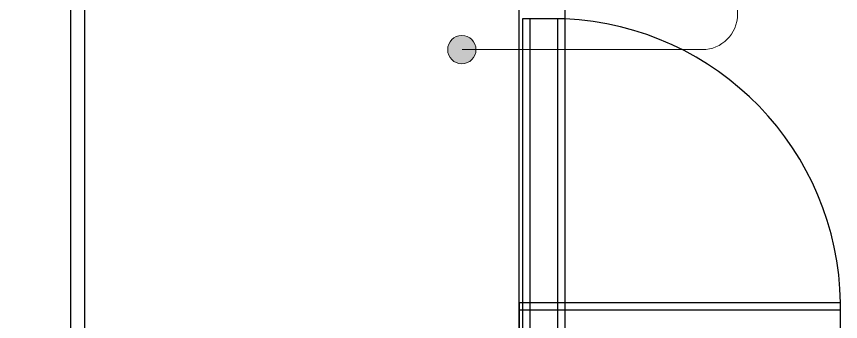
# Model space of a CAD drawing. Header units: millimetres. Extents: x -10496 to -5455, y -188 to 7293.
# Drawn here: x -6488.3 to -6371.7, y 3962.1 to 4005.3 of the extents above; entities that cross this region are included whole.
import ezdxf

# ---------------------------------------------------------------- set-up
doc = ezdxf.new("R2010")
doc.units = ezdxf.units.MM
doc.layers.add('alçıpan', color=12, linetype='Continuous', lineweight=20)
doc.layers.add('GJC_ölçüler', color=253, linetype='Continuous', lineweight=5)
doc.layers.add('Kıtc-002 Çizgi', color=7, linetype='Continuous')

# ---------------------------------------------------------------- blocks, each defined once
blk = doc.blocks.new('akl')
at = {"true_color": 0x407dbf}
h = blk.add_hatch(color=163, dxfattribs=at)
h.dxf.hatch_style = 1
edge = h.paths.add_edge_path()
edge.add_arc((66411.95, -26397.81), 2, 0, 360)
at = {"color": 163, "true_color": 0x407dbf}
for p, q in [((66411.91, -26397.81), (66377.92, -26397.81)), ((66372.92, -26402.81), (66372.92, -26423.73))]:
    blk.add_line(p, q, dxfattribs=at)
blk.add_circle((66411.95, -26397.81), 2, dxfattribs=at)
blk.add_arc((66377.92, -26402.81), 5, 90, 180, dxfattribs=at)
blk = doc.blocks.new('A$C4C105235')
at = {"layer": 'Kıtc-002 Çizgi'}
for points in [[(2, 3), (2, 6.5), (0, 6.5), (0, 3)], [(0, 6), (0, 0), (46.2, 0), (46.2, 6), (2, 6)], [(0, 5), (0, 1), (46.2, 1), (46.2, 5), (2, 5)]]:
    blk.add_lwpolyline(points, dxfattribs=at)
blk.add_circle((0.93, 3.71), 0.596, dxfattribs=at)
blk.add_arc((1, 3.75), 1.25, 216.8699, 323.1301, dxfattribs=at)
blk = doc.blocks.new('A$C512F5FE0')
at = {"layer": 'Kıtc-002 Çizgi'}
for p, q in [((209.98, 107), (32.48, 107)), ((32.48, 45.5), (209.98, 45.5))]:
    blk.add_line(p, q, dxfattribs=at)
blk.add_lwpolyline([(209.98, 39), (209.98, 109), (32.48, 109), (32.48, 39)], close=True, dxfattribs=at)
at = {"layer": 'Kıtc-002 Çizgi', "color": 251}
for points in [[(88.28, 45.5), (82.28, 45.5), (82.28, 0), (88.28, 0), (88.28, 45.5)], [(83.28, 41.5), (83.28, 0), (87.28, 0), (87.28, 45.5)]]:
    blk.add_lwpolyline(points, dxfattribs=at)
blk.add_arc((87.66, 40.86), 40.86, 270.8691, 357.3948, dxfattribs=at)
blk.add_blockref('A$C4C105235', (82.28, 39), dxfattribs=at)

msp = doc.modelspace()

# ---------------------------------------------------------------- linework, layer by layer
at = {"layer": 'alçıpan', "elevation": 0.01}
msp.add_lwpolyline([(-6480.67, 3785.98), (-6480.67, 4086.42), (-6490.67, 4086.42), (-6490.67, 3786.2), (-6480.67, 3786.2)], dxfattribs=at)

# ---------------------------------------------------------------- block references
at = {"rotation": 90}
msp.add_blockref('A$C512F5FE0', (-6371.66, 3876.44, 0.01), dxfattribs=at)
at = {"layer": 'GJC_ölçüler', "rotation": 180}
msp.add_blockref('akl', (59986.68, -22397.24, 0.01), dxfattribs=at)

doc.saveas('drawing.dxf')
